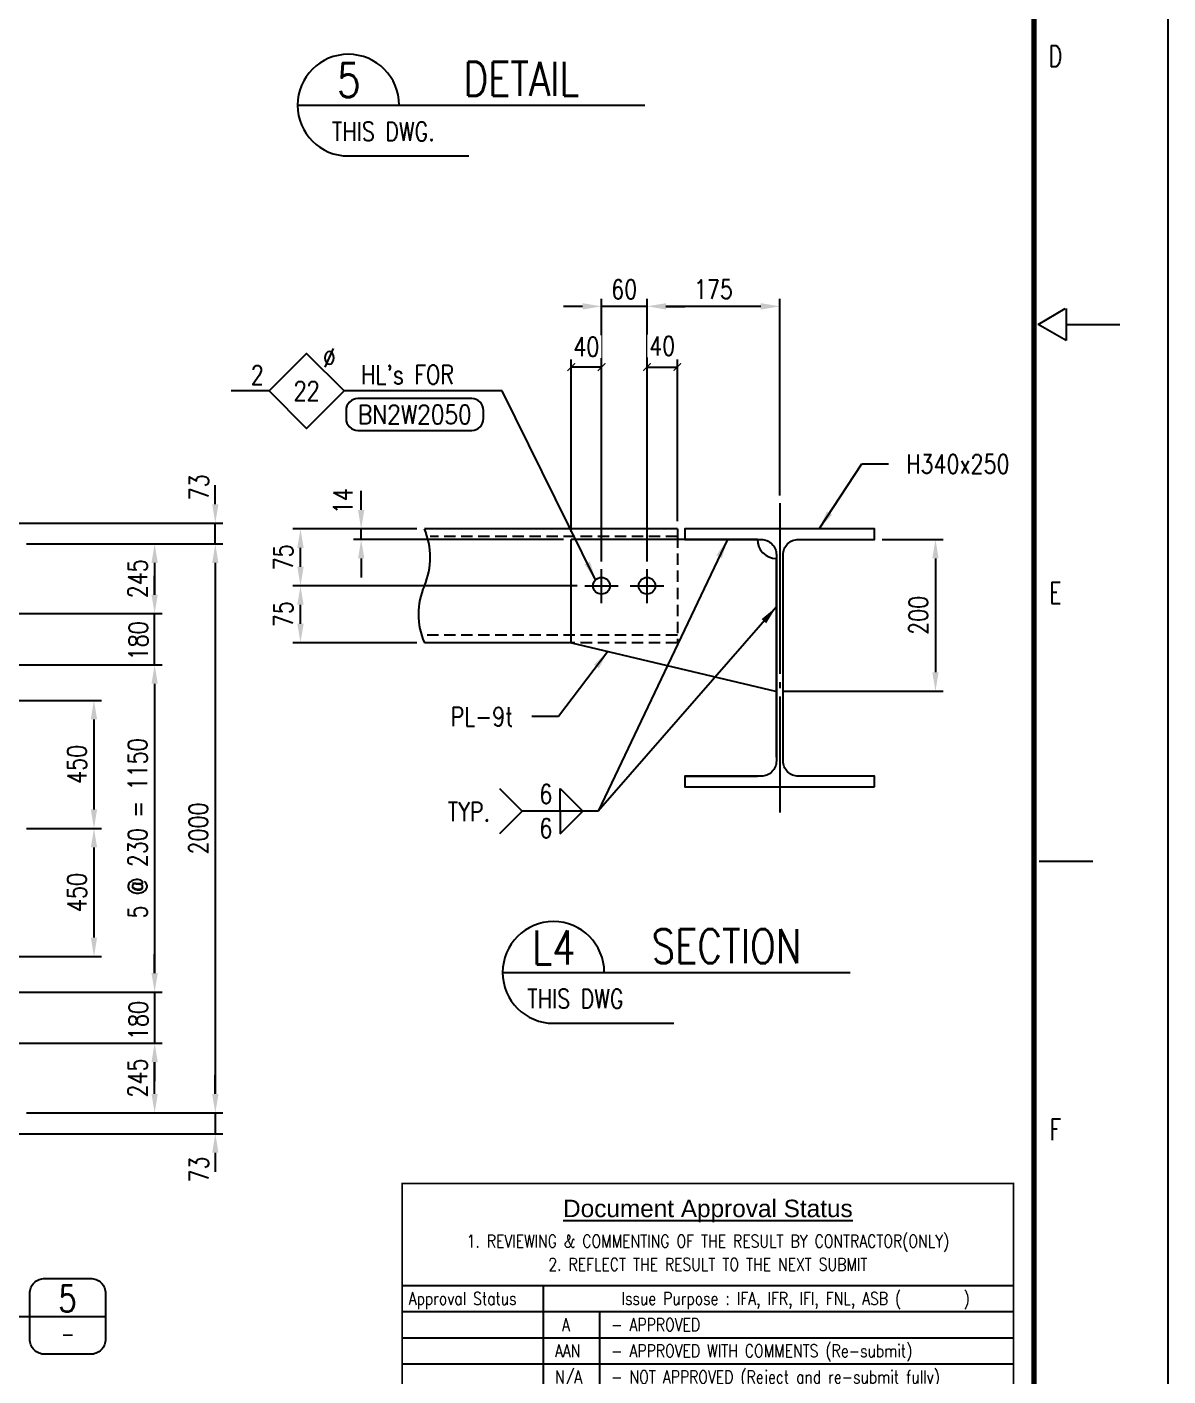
# Model space of a CAD drawing. Header units: millimetres. Extents: x 0 to 232280, y -26939 to 23794.
# Drawn here: x 226263 to 232280, y 6502 to 13614 of the extents above; entities that cross this region are included whole.
import ezdxf
from ezdxf.enums import TextEntityAlignment as Align

# ---------------------------------------------------------------- set-up
doc = ezdxf.new("R2010")
doc.units = ezdxf.units.MM
doc.header["$LTSCALE"] = 30
doc.linetypes.add('JNK-CENTER', pattern=[34, 30, -1.5, 1, -1.5])
doc.linetypes.add('JNK-HIDDEN', pattern=[3, 2, -1])
for name, color, linetype in [('CEN-R', 1, 'JNK-CENTER'), ('CON-C', 4, 'Continuous'), ('CON-G', 3, 'Continuous'), ('CON-W', 7, 'Continuous'), ('CON-Y', 2, 'Continuous'), ('conL-g', 3, 'Continuous'), ('Dim-W', 7, 'Continuous'), ('HID-Y', 2, 'JNK-HIDDEN'), ('STL-OBJT', 7, 'Continuous'), ('TXT-Y', 2, 'Continuous')]:
    doc.layers.add(name, color=color, linetype=linetype)
doc.styles.add('Arial', font='arial.ttf', dxfattribs={"height": 0.2})
doc.styles.add('ROMANS', font='ROMANS.shx', dxfattribs={"width": 0.8})
doc.styles.add('SIMPLEX', font='simplex.shx', dxfattribs={"width": 0.8})
doc.dimstyles.new('DIM40', dxfattribs={"dimscale": 40, "dimtxt": 2.5, "dimasz": 2.5, "dimexe": 1, "dimexo": 1, "dimgap": 1, "dimtad": 1, "dimdec": 0, "dimdsep": 46, "dimtxsty": 'SIMPLEX', "dimcen": 0, "dimclrd": 7, "dimclre": 7, "dimclrt": 2, "dimadec": 1, "dimazin": 2, "dimtfac": 1, "dimtdec": 0, "dimtix": 1, "dimtmove": 2, "dimatfit": 2, "dimfxl": 1, "dimtolj": 1, "dimtzin": 0, "dimarcsym": 1})
doc.dimstyles.new('DIM40x1.5', dxfattribs={"dimscale": 40, "dimtxt": 2.5, "dimasz": 2.5, "dimexe": 1, "dimexo": 1, "dimgap": 1, "dimtad": 1, "dimdec": 0, "dimlfac": 0.666667, "dimdsep": 46, "dimtxsty": 'SIMPLEX', "dimcen": 2.5, "dimclrd": 7, "dimclre": 7, "dimclrt": 2, "dimadec": 0, "dimazin": 2, "dimtfac": 1, "dimtdec": 0, "dimtmove": 2, "dimatfit": 2, "dimfxl": 1, "dimtfill": 1, "dimtolj": 1, "dimtzin": 0, "dimarcsym": 1})
doc.dimstyles.new('DIM40x4', dxfattribs={"dimscale": 40, "dimtxt": 2.5, "dimasz": 2.5, "dimexe": 1, "dimexo": 1, "dimgap": 1, "dimtad": 1, "dimdec": 1, "dimlfac": 0.25, "dimdsep": 46, "dimtxsty": 'SIMPLEX', "dimcen": 2.5, "dimclrd": 7, "dimclre": 7, "dimclrt": 2, "dimadec": 1, "dimazin": 2, "dimtfac": 1, "dimtdec": 1, "dimtmove": 2, "dimatfit": 3, "dimfxl": 1, "dimtfill": 1, "dimtolj": 1, "dimtzin": 0, "dimarcsym": 1})

# ---------------------------------------------------------------- blocks, each defined once
blk = doc.blocks.new('TITLE')
at = {"color": 7}
for p, q in [((841, 0), (841, 594.85)), ((823.88, 301.14), (827.42, 303.26)), ((827.56, 303.26), (827.56, 299.02)), ((827.56, 299.02), (823.88, 301.14)), ((827.56, 301.14), (834.63, 301.14)), ((824.02, 230.41), (831.1, 230.41))]:
    blk.add_line(p, q, dxfattribs=at)
at = {"color": 7, "const_width": 0.707}
blk.add_lwpolyline([(823.32, 17.33), (823.32, 577.17)], dxfattribs=at)
at = {"color": 7, "style": 'ROMANS', "width": 0.7}
for s, p in [('D', (826.15, 336.51)), ('E', (826.15, 265.77)), ('F', (826.15, 195.04))]:
    blk.add_text(s, height=2.83, dxfattribs=at).set_placement(p, align=Align.MIDDLE)
blk = doc.blocks.new('*D2400')
at = {"layer": 'DEFPOINTS', "color": 0, "transparency": 16777216}
for p in [(226013.2, 10063.4), (226220.4, 9388.4), (226616.4, 9388.4)]:
    blk.add_point(p, dxfattribs=at)
at = {"layer": 'Dim-W', "color": 7, "lineweight": -2, "transparency": 16777216}
for p, q in [((226053.2, 10063.4), (226656.4, 10063.4)), ((226616.4, 9963.4), (226616.4, 9488.4)), ((226260.4, 9388.4), (226656.4, 9388.4))]:
    blk.add_line(p, q, dxfattribs=at)
at = {"layer": 'Dim-W', "color": 7, "transparency": 16777216}
for points in [[(226599.7, 9963.4), (226633, 9963.4), (226616.4, 10063.4)], [(226599.7, 9488.4), (226633, 9488.4), (226616.4, 9388.4)]]:
    blk.add_solid(points, dxfattribs=at)
at = {"layer": 'Dim-W', "color": 2, "transparency": 16777216, "insert": (226526.4, 9725.9), "char_height": 100, "attachment_point": 5, "rotation": 90, "style": 'SIMPLEX', "bg_fill": 3, "box_fill_scale": 1.1, "bg_fill_color": 256, "bg_fill_true_color": 13158600, "bg_fill_transparency": 0}
blk.add_mtext('\\A1;450', dxfattribs=at)
blk = doc.blocks.new('*D2401')
at = {"layer": 'DEFPOINTS', "color": 0, "transparency": 16777216}
for p in [(226616.4, 9388.4), (226013.2, 8713.4), (226616.4, 8713.4)]:
    blk.add_point(p, dxfattribs=at)
at = {"layer": 'Dim-W', "color": 7, "lineweight": -2, "transparency": 16777216}
for p, q in [((226616.4, 9288.4), (226616.4, 8813.4)), ((226053.2, 8713.4), (226656.4, 8713.4))]:
    blk.add_line(p, q, dxfattribs=at)
at = {"layer": 'Dim-W', "color": 7, "transparency": 16777216}
for points in [[(226599.7, 9288.4), (226633, 9288.4), (226616.4, 9388.4)], [(226599.7, 8813.4), (226633, 8813.4), (226616.4, 8713.4)]]:
    blk.add_solid(points, dxfattribs=at)
at = {"layer": 'Dim-W', "color": 2, "transparency": 16777216, "insert": (226526.4, 9050.9), "char_height": 100, "attachment_point": 5, "rotation": 90, "style": 'SIMPLEX', "bg_fill": 3, "box_fill_scale": 1.1, "bg_fill_color": 256, "bg_fill_true_color": 13158600, "bg_fill_transparency": 0}
blk.add_mtext('\\A1;450', dxfattribs=at)
blk = doc.blocks.new('*D2318')
at = {"layer": 'DEFPOINTS', "color": 0, "transparency": 16777216}
for p in [(225905.2, 10250.9), (225905.2, 8525.9), (226936.4, 8525.9)]:
    blk.add_point(p, dxfattribs=at)
at = {"layer": 'Dim-W', "color": 7, "lineweight": -2, "transparency": 16777216}
for p, q in [((225945.2, 10250.9), (226976.4, 10250.9)), ((226936.4, 10150.9), (226936.4, 8625.9)), ((225945.2, 8525.9), (226976.4, 8525.9))]:
    blk.add_line(p, q, dxfattribs=at)
at = {"layer": 'Dim-W', "color": 7, "transparency": 16777216}
for points in [[(226919.7, 10150.9), (226953, 10150.9), (226936.4, 10250.9)], [(226919.7, 8625.9), (226953, 8625.9), (226936.4, 8525.9)]]:
    blk.add_solid(points, dxfattribs=at)
at = {"layer": 'Dim-W', "color": 2, "transparency": 16777216, "insert": (226846.4, 9388.4), "char_height": 100, "attachment_point": 5, "rotation": 90, "style": 'SIMPLEX', "bg_fill": 3, "box_fill_scale": 1.1, "bg_fill_color": 256, "bg_fill_true_color": 13158600, "bg_fill_transparency": 0}
blk.add_mtext('\\A1;5 @ 230 = 1150', dxfattribs=at)
blk = doc.blocks.new('*D2319')
at = {"layer": 'DEFPOINTS', "color": 0, "transparency": 16777216}
for p in [(226936.4, 8525.9), (225905.2, 8255.9)]:
    blk.add_point(p, dxfattribs=at)
at = {"layer": 'Dim-W', "color": 7, "lineweight": -2, "transparency": 16777216}
for p, q in [((226936.4, 8625.9), (226936.4, 8725.9)), ((225945.2, 8255.9), (226976.4, 8255.9)), ((226936.4, 8155.9), (226936.4, 8055.9))]:
    blk.add_line(p, q, dxfattribs=at)
at = {"layer": 'Dim-W', "color": 7, "transparency": 16777216}
blk.add_solid([(226919.7, 8625.9), (226953, 8625.9), (226936.4, 8525.9)], dxfattribs=at)
at = {"layer": 'Dim-W', "color": 2, "transparency": 16777216, "insert": (226850.5, 8376.1), "char_height": 100, "attachment_point": 5, "rotation": 90, "style": 'SIMPLEX', "bg_fill": 3, "box_fill_scale": 1.1, "bg_fill_color": 256, "bg_fill_true_color": 13158600, "bg_fill_transparency": 0}
blk.add_mtext('\\A1;180', dxfattribs=at)
at = {"layer": 'DEFPOINTS', "color": 0, "transparency": 16777216}
blk.add_point((226936.4, 8255.9), dxfattribs=at)
at = {"layer": 'Dim-W', "color": 7, "lineweight": -2, "transparency": 16777216}
blk.add_line((226936.4, 8525.9), (226936.4, 8255.9), dxfattribs=at)
at = {"layer": 'Dim-W', "color": 7, "transparency": 16777216}
blk.add_solid([(226919.7, 8155.9), (226953, 8155.9), (226936.4, 8255.9)], dxfattribs=at)
blk = doc.blocks.new('*D2320')
at = {"layer": 'DEFPOINTS', "color": 0, "transparency": 16777216}
blk.add_point((225905.2, 10520.9), dxfattribs=at)
at = {"layer": 'Dim-W', "color": 7, "lineweight": -2, "transparency": 16777216}
for p, q in [((226936.4, 10620.9), (226936.4, 10720.9)), ((225945.2, 10520.9), (226976.4, 10520.9)), ((226936.4, 10150.9), (226936.4, 10050.9))]:
    blk.add_line(p, q, dxfattribs=at)
at = {"layer": 'Dim-W', "color": 2, "transparency": 16777216, "insert": (226850.5, 10377.7), "char_height": 100, "attachment_point": 5, "rotation": 90, "style": 'SIMPLEX', "bg_fill": 3, "box_fill_scale": 1.1, "bg_fill_color": 256, "bg_fill_true_color": 13158600, "bg_fill_transparency": 0}
blk.add_mtext('\\A1;180', dxfattribs=at)
at = {"layer": 'DEFPOINTS', "color": 0, "transparency": 16777216}
for p in [(226936.4, 10520.9), (226936.4, 10250.9)]:
    blk.add_point(p, dxfattribs=at)
at = {"layer": 'Dim-W', "color": 7, "lineweight": -2, "transparency": 16777216}
blk.add_line((226936.4, 10250.9), (226936.4, 10520.9), dxfattribs=at)
at = {"layer": 'Dim-W', "color": 7, "transparency": 16777216}
for points in [[(226919.7, 10620.9), (226953, 10620.9), (226936.4, 10520.9)], [(226919.7, 10150.9), (226953, 10150.9), (226936.4, 10250.9)]]:
    blk.add_solid(points, dxfattribs=at)
blk = doc.blocks.new('*D2321')
at = {"layer": 'DEFPOINTS', "color": 0, "transparency": 16777216}
for p in [(226220.4, 10888.4), (225905.2, 10520.9), (226936.4, 10520.9)]:
    blk.add_point(p, dxfattribs=at)
at = {"layer": 'Dim-W', "color": 7, "lineweight": -2, "transparency": 16777216}
for p, q in [((226260.4, 10888.4), (226976.4, 10888.4)), ((226936.4, 10788.4), (226936.4, 10620.9)), ((225945.2, 10520.9), (226976.4, 10520.9))]:
    blk.add_line(p, q, dxfattribs=at)
at = {"layer": 'Dim-W', "color": 7, "transparency": 16777216}
for points in [[(226919.7, 10788.4), (226953, 10788.4), (226936.4, 10888.4)], [(226919.7, 10620.9), (226953, 10620.9), (226936.4, 10520.9)]]:
    blk.add_solid(points, dxfattribs=at)
at = {"layer": 'Dim-W', "color": 2, "transparency": 16777216, "insert": (226846.4, 10704.7), "char_height": 100, "attachment_point": 5, "rotation": 90, "style": 'SIMPLEX', "bg_fill": 3, "box_fill_scale": 1.1, "bg_fill_color": 256, "bg_fill_true_color": 13158600, "bg_fill_transparency": 0}
blk.add_mtext('\\A1;245', dxfattribs=at)
blk = doc.blocks.new('*D2322')
at = {"layer": 'DEFPOINTS', "color": 0, "transparency": 16777216}
for p in [(225905.2, 8255.9), (226936.4, 8255.9), (226220.4, 7888.4)]:
    blk.add_point(p, dxfattribs=at)
at = {"layer": 'Dim-W', "color": 7, "lineweight": -2, "transparency": 16777216}
for p, q in [((225945.2, 8255.9), (226976.4, 8255.9)), ((226936.4, 7988.4), (226936.4, 8155.9)), ((226260.4, 7888.4), (226976.4, 7888.4))]:
    blk.add_line(p, q, dxfattribs=at)
at = {"layer": 'Dim-W', "color": 7, "transparency": 16777216}
for points in [[(226919.7, 8155.9), (226953, 8155.9), (226936.4, 8255.9)], [(226919.7, 7988.4), (226953, 7988.4), (226936.4, 7888.4)]]:
    blk.add_solid(points, dxfattribs=at)
at = {"layer": 'Dim-W', "color": 2, "transparency": 16777216, "insert": (226846.4, 8072.2), "char_height": 100, "attachment_point": 5, "rotation": 90, "style": 'SIMPLEX', "bg_fill": 3, "box_fill_scale": 1.1, "bg_fill_color": 256, "bg_fill_true_color": 13158600, "bg_fill_transparency": 0}
blk.add_mtext('\\A1;245', dxfattribs=at)
blk = doc.blocks.new('*D2323')
at = {"layer": 'DEFPOINTS', "color": 0, "transparency": 16777216}
for p in [(226220.4, 10888.4), (226220.4, 7888.4), (227256.4, 7888.4)]:
    blk.add_point(p, dxfattribs=at)
at = {"layer": 'Dim-W', "color": 7, "lineweight": -2, "transparency": 16777216}
for p, q in [((226260.4, 10888.4), (227296.4, 10888.4)), ((227256.4, 10788.4), (227256.4, 7988.4)), ((226260.4, 7888.4), (227296.4, 7888.4))]:
    blk.add_line(p, q, dxfattribs=at)
at = {"layer": 'Dim-W', "color": 7, "transparency": 16777216}
for points in [[(227239.7, 10788.4), (227273, 10788.4), (227256.4, 10888.4)], [(227239.7, 7988.4), (227273, 7988.4), (227256.4, 7888.4)]]:
    blk.add_solid(points, dxfattribs=at)
at = {"layer": 'Dim-W', "color": 2, "transparency": 16777216, "insert": (227166.4, 9388.4), "char_height": 100, "attachment_point": 5, "rotation": 90, "style": 'SIMPLEX', "bg_fill": 3, "box_fill_scale": 1.1, "bg_fill_color": 256, "bg_fill_true_color": 13158600, "bg_fill_transparency": 0}
blk.add_mtext('\\A1;2000', dxfattribs=at)
blk = doc.blocks.new('*D2377')
at = {"layer": 'DEFPOINTS', "color": 0, "transparency": 16777216}
for p in [(225275.9, 10997.9), (227256.4, 10997.9), (227256.4, 10888.4)]:
    blk.add_point(p, dxfattribs=at)
at = {"layer": 'Dim-W', "color": 7, "lineweight": -2, "transparency": 16777216}
for p, q in [((227256.4, 11097.9), (227256.4, 11197.9)), ((225315.9, 10997.9), (227296.4, 10997.9)), ((227256.4, 10888.4), (227256.4, 10997.9)), ((227256.4, 10788.4), (227256.4, 10688.4))]:
    blk.add_line(p, q, dxfattribs=at)
at = {"layer": 'Dim-W', "color": 7, "transparency": 16777216}
blk.add_solid([(227239.7, 10788.4), (227273, 10788.4), (227256.4, 10888.4)], dxfattribs=at)
at = {"layer": 'Dim-W', "color": 2, "transparency": 16777216, "insert": (227169.6, 11186.7), "char_height": 100, "attachment_point": 5, "rotation": 90, "style": 'SIMPLEX', "bg_fill": 3, "box_fill_scale": 1.1, "bg_fill_color": 256, "bg_fill_true_color": 13158600, "bg_fill_transparency": 0}
blk.add_mtext('\\A1;73', dxfattribs=at)
at = {"layer": 'Dim-W', "color": 7, "transparency": 16777216}
blk.add_solid([(227239.7, 11097.9), (227273, 11097.9), (227256.4, 10997.9)], dxfattribs=at)
blk = doc.blocks.new('*D2378')
at = {"layer": 'DEFPOINTS', "color": 0, "transparency": 16777216}
for p in [(227256.4, 7888.4), (225275.9, 7778.9), (227256.4, 7778.9)]:
    blk.add_point(p, dxfattribs=at)
at = {"layer": 'Dim-W', "color": 7, "lineweight": -2, "transparency": 16777216}
for p, q in [((227256.4, 7988.4), (227256.4, 8088.4)), ((227256.4, 7888.4), (227256.4, 7778.9)), ((225315.9, 7778.9), (227296.4, 7778.9)), ((227256.4, 7678.9), (227256.4, 7578.9))]:
    blk.add_line(p, q, dxfattribs=at)
at = {"layer": 'Dim-W', "color": 7, "transparency": 16777216}
blk.add_solid([(227239.7, 7988.4), (227273, 7988.4), (227256.4, 7888.4)], dxfattribs=at)
at = {"layer": 'Dim-W', "color": 2, "transparency": 16777216, "insert": (227169.6, 7590.1), "char_height": 100, "attachment_point": 5, "rotation": 90, "style": 'SIMPLEX', "bg_fill": 3, "box_fill_scale": 1.1, "bg_fill_color": 256, "bg_fill_true_color": 13158600, "bg_fill_transparency": 0}
blk.add_mtext('\\A1;73', dxfattribs=at)
at = {"layer": 'Dim-W', "color": 7, "transparency": 16777216}
blk.add_solid([(227239.7, 7678.9), (227273, 7678.9), (227256.4, 7778.9)], dxfattribs=at)
blk = doc.blocks.new('det-tag')
at = {"layer": 'CON-Y'}
blk.add_line((5, 0), (-5, 0), dxfattribs=at)
blk.add_lwpolyline([(-3, -5), (3, -5, 0.414214), (5, -3), (5, 3, 0.414214), (3, 5), (-3, 5, 0.414214), (-5, 3), (-5, -3, 0.414214)], format="xyb", close=True, dxfattribs=at)
at = {"layer": 'CON-G', "style": 'SIMPLEX', "width": 0.8}
blk.add_attdef('TAG', text='', height=3.5, dxfattribs=at).set_placement((0.02, 0.58), align=Align.CENTER)
at = {"layer": 'CON-Y', "style": 'SIMPLEX', "width": 0.8}
blk.add_attdef('-8888', text='', height=2, dxfattribs=at).set_placement((0, -3.34), align=Align.CENTER)
blk = doc.blocks.new('STAMP')
for p, q in [((-11045, 4772), (0, 4772)), ((-8497, 4772), (-8497, 2410)), ((-11045, 4300), (0, 4300)), ((-7481, 4300), (-7481, 2410)), ((-11045, 3827), (0, 3827)), ((-11045, 3355), (0, 3355)), ((-11045, 2882), (0, 2882)), ((-11045, 2410), (0, 2410)), ((-6151, 2410), (-6151, 1937)), ((-11045, 1937), (0, 1937))]:
    blk.add_line(p, q)
at = {"const_width": 30}
blk.add_lwpolyline([(-11045, 0), (-11045, 6612), (0, 6612), (0, 0)], close=True, dxfattribs=at)
at = {"style": 'Arial'}
blk.add_text('%%UDocument Approval Status', height=315, dxfattribs=at).set_placement((-5522, 6164), align=Align.MIDDLE_CENTER)
at = {"style": 'ROMANS', "width": 0.8}
for s, p in [('1. REVIEWING & COMMENTING OF THE RESULT BY CONTRACTOR(ONLY)', (-5522, 5572)), ('2. REFLECT THE RESULT TO THE NEXT SUBMIT', (-5522, 5152)), ('   Issue Purpose : IFA, IFR, IFI, FNL, ASB (     )', (-4143, 4536))]:
    blk.add_text(s, height=231, dxfattribs=at).set_placement(p, align=Align.MIDDLE_CENTER)
for s, p in [('Approval Status', (-10929, 4536)), (' A', (-8286, 4063)), ('  - APPROVED', (-7524, 4063)), ('AAN', (-8286, 3591)), ('  - APPROVED WITH COMMENTS (Re-submit)', (-7524, 3591)), ('N/A', (-8286, 3118)), ('  - NOT APPROVED (Reject and re-submit fully)', (-7524, 3118)), ('INFO', (-8286, 2646)), ('  - INFORMATION ONLY', (-7524, 2646)), ('SIGNED BY   :', (-10929, 2173)), ('DATE  :', (-5993, 2173))]:
    blk.add_text(s, height=231, dxfattribs=at).set_placement(p, align=Align.MIDDLE_LEFT)
at = {"insert": (-10597, 1505), "char_height": 228.9, "width": 10455.72, "attachment_point": 1, "style": 'ROMANS'}
blk.add_mtext('CONTRACTOR permission to proceed or review taken on Vendor document shall not relieve Vendor from its responsibilities or liabilities under the Purchase Order (PO).', dxfattribs=at)
blk = doc.blocks.new('SECTITLE')
at = {"layer": 'CON-G'}
for p, q in [((-1.7, 0), (44.1, 0)), ((5, -6.7), (20.86, -6.7))]:
    blk.add_line(p, q, dxfattribs=at)
blk.add_arc((5, 0), 6.7, 0, 270, dxfattribs=at)
at = {"layer": 'CON-C', "style": 'SIMPLEX', "width": 0.8}
for tag, p in [('A', (5.06, 1.04)), ('ELEVATION', (27.83, 1.22))]:
    blk.add_attdef(tag, text='', height=4.5, dxfattribs=at).set_placement(p, align=Align.CENTER)
at = {"layer": 'CON-Y', "style": 'SIMPLEX', "width": 0.8}
blk.add_attdef('SCALE', text='', height=2.5, dxfattribs=at).set_placement((44.9, -3.72), align=Align.RIGHT)
blk.add_attdef('H0000-0000', (1.54, -4.72), '', height=2.5, dxfattribs=at)
blk = doc.blocks.new('*D2262')
at = {"layer": 'DEFPOINTS', "color": 0, "transparency": 16777216}
for p in [(229532.6, 12140.9), (230232.6, 11103.7), (229532.6, 10755.7)]:
    blk.add_point(p, dxfattribs=at)
at = {"layer": 'Dim-W', "color": 7, "lineweight": -2, "transparency": 16777216}
for p, q in [((229532.6, 10795.7), (229532.6, 12180.9)), ((230232.6, 11143.7), (230232.6, 12180.9)), ((230132.6, 12140.9), (229632.6, 12140.9))]:
    blk.add_line(p, q, dxfattribs=at)
at = {"layer": 'Dim-W', "color": 7, "transparency": 16777216}
for points in [[(229632.6, 12157.6), (229632.6, 12124.2), (229532.6, 12140.9)], [(230132.6, 12157.6), (230132.6, 12124.2), (230232.6, 12140.9)]]:
    blk.add_solid(points, dxfattribs=at)
at = {"layer": 'Dim-W', "color": 2, "transparency": 16777216, "insert": (229882.6, 12230.9), "char_height": 100, "attachment_point": 5, "style": 'SIMPLEX', "bg_fill": 3, "box_fill_scale": 1.1, "bg_fill_color": 256, "bg_fill_true_color": 13158600, "bg_fill_transparency": 0}
blk.add_mtext('\\A1;175', dxfattribs=at)
blk = doc.blocks.new('*D2263')
at = {"layer": 'DEFPOINTS', "color": 0, "transparency": 16777216}
for p in [(229292.6, 12140.9), (229292.6, 10755.7), (229532.6, 10795.7)]:
    blk.add_point(p, dxfattribs=at)
at = {"layer": 'Dim-W', "color": 7, "lineweight": -2, "transparency": 16777216}
for p, q in [((229292.6, 10795.7), (229292.6, 12180.9)), ((229532.6, 10835.7), (229532.6, 12180.9)), ((229192.6, 12140.9), (229092.6, 12140.9)), ((229532.6, 12140.9), (229292.6, 12140.9)), ((229632.6, 12140.9), (229732.6, 12140.9))]:
    blk.add_line(p, q, dxfattribs=at)
at = {"layer": 'Dim-W', "color": 7, "transparency": 16777216}
for points in [[(229192.6, 12157.6), (229192.6, 12124.2), (229292.6, 12140.9)], [(229632.6, 12157.6), (229632.6, 12124.2), (229532.6, 12140.9)]]:
    blk.add_solid(points, dxfattribs=at)
at = {"layer": 'Dim-W', "color": 2, "transparency": 16777216, "insert": (229412.6, 12230.9), "char_height": 100, "attachment_point": 5, "style": 'SIMPLEX', "bg_fill": 3, "box_fill_scale": 1.1, "bg_fill_color": 256, "bg_fill_true_color": 13158600, "bg_fill_transparency": 0}
blk.add_mtext('\\A1;60', dxfattribs=at)
blk = doc.blocks.new('_ArchTick')
at = {"color": 0, "linetype": 'ByBlock', "const_width": 0.15}
blk.add_lwpolyline([(-0.5, -0.5), (0.5, 0.5)], dxfattribs=at)
blk = doc.blocks.new('*D2264')
at = {"layer": 'DEFPOINTS', "color": 0, "transparency": 16777216}
for p in [(229132.6, 11820.9), (229292.6, 10967.7), (229132.6, 10911.7)]:
    blk.add_point(p, dxfattribs=at)
at = {"layer": 'Dim-W', "color": 7, "lineweight": -2, "transparency": 16777216}
for p, q in [((229132.6, 10951.7), (229132.6, 11860.9)), ((229292.6, 11820.9), (229132.6, 11820.9)), ((229292.6, 11007.7), (229292.6, 11860.9))]:
    blk.add_line(p, q, dxfattribs=at)
at = {"layer": 'Dim-W', "color": 2, "transparency": 16777216, "insert": (229212.6, 11927.8), "char_height": 100, "attachment_point": 5, "style": 'SIMPLEX', "bg_fill": 3, "box_fill_scale": 1.1, "bg_fill_color": 256, "bg_fill_true_color": 13158600, "bg_fill_transparency": 0}
blk.add_mtext('\\A1;40', dxfattribs=at)
at = {"layer": 'Dim-W', "color": 7, "lineweight": -2, "transparency": 16777216, "xscale": 40, "yscale": 40, "zscale": 40, "rotation": 180}
blk.add_blockref('_ArchTick', (229132.6, 11820.9), dxfattribs=at)
at = {"layer": 'Dim-W', "color": 7, "lineweight": -2, "transparency": 16777216, "xscale": 40, "yscale": 40, "zscale": 40}
blk.add_blockref('_ArchTick', (229292.6, 11820.9), dxfattribs=at)
blk = doc.blocks.new('*D2265')
at = {"layer": 'DEFPOINTS', "color": 0, "transparency": 16777216}
for p in [(229692.6, 11820.9), (229692.6, 10967.7), (229532.6, 10835.7)]:
    blk.add_point(p, dxfattribs=at)
at = {"layer": 'Dim-W', "color": 7, "lineweight": -2, "transparency": 16777216}
for p, q in [((229532.6, 10875.7), (229532.6, 11860.9)), ((229532.6, 11820.9), (229692.6, 11820.9)), ((229692.6, 11007.7), (229692.6, 11860.9))]:
    blk.add_line(p, q, dxfattribs=at)
at = {"layer": 'Dim-W', "color": 2, "transparency": 16777216, "insert": (229612.6, 11932.4), "char_height": 100, "attachment_point": 5, "style": 'SIMPLEX', "bg_fill": 3, "box_fill_scale": 1.1, "bg_fill_color": 256, "bg_fill_true_color": 13158600, "bg_fill_transparency": 0}
blk.add_mtext('\\A1;40', dxfattribs=at)
at = {"layer": 'Dim-W', "color": 7, "lineweight": -2, "transparency": 16777216, "xscale": 40, "yscale": 40, "zscale": 40, "rotation": 180}
blk.add_blockref('_ArchTick', (229532.6, 11820.9), dxfattribs=at)
at = {"layer": 'Dim-W', "color": 7, "lineweight": -2, "transparency": 16777216, "xscale": 40, "yscale": 40, "zscale": 40}
blk.add_blockref('_ArchTick', (229692.6, 11820.9), dxfattribs=at)
blk = doc.blocks.new('*D2266')
at = {"layer": 'DEFPOINTS', "color": 0, "transparency": 16777216}
for p in [(227705.4, 10967.7), (228358.5, 10967.7), (229204.6, 10667.7)]:
    blk.add_point(p, dxfattribs=at)
at = {"layer": 'Dim-W', "color": 7, "lineweight": -2, "transparency": 16777216}
for p, q in [((228318.5, 10967.7), (227665.4, 10967.7)), ((227705.4, 10767.7), (227705.4, 10867.7)), ((229164.6, 10667.7), (227665.4, 10667.7))]:
    blk.add_line(p, q, dxfattribs=at)
at = {"layer": 'Dim-W', "color": 7, "transparency": 16777216}
for points in [[(227688.7, 10867.7), (227722.1, 10867.7), (227705.4, 10967.7)], [(227688.7, 10767.7), (227722.1, 10767.7), (227705.4, 10667.7)]]:
    blk.add_solid(points, dxfattribs=at)
at = {"layer": 'Dim-W', "color": 2, "transparency": 16777216, "insert": (227615.4, 10817.7), "char_height": 100, "attachment_point": 5, "rotation": 90, "style": 'SIMPLEX', "bg_fill": 3, "box_fill_scale": 1.1, "bg_fill_color": 256, "bg_fill_true_color": 13158600, "bg_fill_transparency": 0}
blk.add_mtext('\\A1;75', dxfattribs=at)
blk = doc.blocks.new('*D2267')
at = {"layer": 'DEFPOINTS', "color": 0, "transparency": 16777216}
for p in [(227705.4, 10667.7), (229164.6, 10667.7), (228358.5, 10367.7)]:
    blk.add_point(p, dxfattribs=at)
at = {"layer": 'Dim-W', "color": 7, "lineweight": -2, "transparency": 16777216}
for p, q in [((229124.6, 10667.7), (227665.4, 10667.7)), ((227705.4, 10467.7), (227705.4, 10567.7)), ((228318.5, 10367.7), (227665.4, 10367.7))]:
    blk.add_line(p, q, dxfattribs=at)
at = {"layer": 'Dim-W', "color": 7, "transparency": 16777216}
for points in [[(227688.7, 10567.7), (227722.1, 10567.7), (227705.4, 10667.7)], [(227688.7, 10467.7), (227722.1, 10467.7), (227705.4, 10367.7)]]:
    blk.add_solid(points, dxfattribs=at)
at = {"layer": 'Dim-W', "color": 2, "transparency": 16777216, "insert": (227615.4, 10517.7), "char_height": 100, "attachment_point": 5, "rotation": 90, "style": 'SIMPLEX', "bg_fill": 3, "box_fill_scale": 1.1, "bg_fill_color": 256, "bg_fill_true_color": 13158600, "bg_fill_transparency": 0}
blk.add_mtext('\\A1;75', dxfattribs=at)
blk = doc.blocks.new('*D2268')
at = {"layer": 'DEFPOINTS', "color": 0, "transparency": 16777216}
for p in [(228025.4, 10967.7), (228318.5, 10967.7), (229132.6, 10911.7)]:
    blk.add_point(p, dxfattribs=at)
at = {"layer": 'Dim-W', "color": 7, "lineweight": -2, "transparency": 16777216}
for p, q in [((228025.4, 11067.7), (228025.4, 11167.7)), ((228278.5, 10967.7), (227985.4, 10967.7)), ((228025.4, 10911.7), (228025.4, 10967.7)), ((229092.6, 10911.7), (227985.4, 10911.7)), ((228025.4, 10811.7), (228025.4, 10711.7))]:
    blk.add_line(p, q, dxfattribs=at)
at = {"layer": 'Dim-W', "color": 7, "transparency": 16777216}
blk.add_solid([(228008.7, 10811.7), (228042.1, 10811.7), (228025.4, 10911.7)], dxfattribs=at)
at = {"layer": 'Dim-W', "color": 2, "transparency": 16777216, "insert": (227929.5, 11114.5), "char_height": 100, "attachment_point": 5, "rotation": 90, "style": 'SIMPLEX', "bg_fill": 3, "box_fill_scale": 1.1, "bg_fill_color": 256, "bg_fill_true_color": 13158600, "bg_fill_transparency": 0}
blk.add_mtext('\\A1;14', dxfattribs=at)
at = {"layer": 'Dim-W', "color": 7, "transparency": 16777216}
blk.add_solid([(228008.7, 11067.7), (228042.1, 11067.7), (228025.4, 10967.7)], dxfattribs=at)
blk = doc.blocks.new('*D2269')
at = {"layer": 'DEFPOINTS', "color": 0, "transparency": 16777216}
for p in [(230732.6, 10911.7), (230211, 10111.9), (231053.6, 10111.9)]:
    blk.add_point(p, dxfattribs=at)
at = {"layer": 'Dim-W', "color": 7, "lineweight": -2, "transparency": 16777216}
for p, q in [((230772.6, 10911.7), (231093.6, 10911.7)), ((231053.6, 10811.7), (231053.6, 10211.9)), ((230251, 10111.9), (231093.6, 10111.9))]:
    blk.add_line(p, q, dxfattribs=at)
at = {"layer": 'Dim-W', "color": 7, "transparency": 16777216}
for points in [[(231036.9, 10811.7), (231070.2, 10811.7), (231053.6, 10911.7)], [(231036.9, 10211.9), (231070.2, 10211.9), (231053.6, 10111.9)]]:
    blk.add_solid(points, dxfattribs=at)
at = {"layer": 'Dim-W', "color": 2, "transparency": 16777216, "insert": (230963.6, 10511.8), "char_height": 100, "attachment_point": 5, "rotation": 90, "style": 'SIMPLEX', "bg_fill": 3, "box_fill_scale": 1.1, "bg_fill_color": 256, "bg_fill_true_color": 13158600, "bg_fill_transparency": 0}
blk.add_mtext('\\A1;200', dxfattribs=at)
blk = doc.blocks.new('BOLTHOLE')
at = {"layer": 'CON-W'}
blk.add_line((25.7, 0), (9.9, 0), dxfattribs=at)
blk.add_lwpolyline([(0, 0), (4.95, 4.95), (9.9, 0), (4.95, -4.95)], close=True, dxfattribs=at)
at = {"layer": 'CON-Y', "style": 'SIMPLEX', "width": 0.8}
for s, p in [('%%C', (8.81, 3.12)), ("HL's FOR", (24.37, 0.9))]:
    blk.add_text(s, height=2.5, dxfattribs=at).set_placement(p, align=Align.RIGHT)
blk.add_attdef('4', text='', height=2.5, dxfattribs=at).set_placement((-0.69, 0.87), align=Align.RIGHT)
blk.add_attdef('22', text='', height=2.5, dxfattribs=at).set_placement((4.95, 0), align=Align.MIDDLE_CENTER)
blk = doc.blocks.new('boltmark')
at = {"layer": 'CON-Y'}
blk.add_lwpolyline([(0, -4.2), (15, -4.2, 0.414214), (16.56, -2.64), (16.56, -1.56, 0.414214), (15, 0), (0, 0, 0.414214), (-1.56, -1.56), (-1.56, -2.64, 0.414214)], format="xyb", close=True, dxfattribs=at)
at = {"layer": 'CON-G', "style": 'SIMPLEX', "width": 0.802523}
blk.add_attdef('BN2W1650', text='', height=2.5, dxfattribs=at).set_placement((0, -3.35), (15, -3.35), align=Align.FIT)

msp = doc.modelspace()

# ---------------------------------------------------------------- linework, layer by layer
for p, q in [((229074.85, 9479.68), (229074.85, 9599.68)), ((229074.85, 9599.68), (229194.85, 9479.68)), ((229074.85, 9479.68), (229074.85, 9359.68)), ((229074.85, 9359.68), (229194.85, 9479.68))]:
    msp.add_line(p, q)
at = {"layer": 'CEN-R'}
for p, q in [((230232.62, 11103.73), (230232.62, 9471.73)), ((229292.62, 10576.01), (229292.62, 10755.73)), ((229532.62, 10576.01), (229532.62, 10755.73)), ((229204.62, 10667.73), (229380.62, 10667.73)), ((229444.62, 10667.73), (229620.62, 10667.73))]:
    msp.add_line(p, q, dxfattribs=at)
at = {"layer": 'CON-G'}
for p, q in [((229692.62, 10967.73), (228358.47, 10967.73)), ((229692.62, 10967.73), (229692.62, 10927.73)), ((230114.62, 10911.73), (229132.62, 10911.73)), ((229132.62, 10371.73), (229132.62, 10911.73)), ((230214.62, 9763.73), (230214.62, 10811.73)), ((229136.01, 10367.73), (228358.47, 10367.73)), ((229134.86, 10366.99), (230211.01, 10111.88)), ((229732.62, 9663.73), (230114.62, 9663.73))]:
    msp.add_line(p, q, dxfattribs=at)
msp.add_lwpolyline([(230732.62, 9607.73), (230732.62, 9663.73), (230330.62, 9663.73, -0.4142136), (230250.62, 9743.73), (230250.62, 10831.73, -0.4142136), (230330.62, 10911.73), (230732.62, 10911.73), (230732.62, 10967.73), (229732.62, 10967.73), (229732.62, 10911.73), (230134.62, 10911.73, -0.4142136), (230214.62, 10831.73), (230214.62, 9743.73, -0.4142136), (230134.62, 9663.73), (229732.62, 9663.73), (229732.62, 9607.73)], format="xyb", close=True, dxfattribs=at)
msp.add_arc((230214.62, 10911.73), 100, 180, 270, dxfattribs=at)
at = {"layer": 'CON-W'}
for p, q in [((227539.82, 11694.74), (227339.82, 11694.74)), ((228754.85, 9599.68), (228874.85, 9479.68)), ((228874.85, 9479.68), (228754.85, 9359.68)), ((229274.85, 9479.68), (228874.85, 9479.68))]:
    msp.add_line(p, q, dxfattribs=at)
at = {"layer": 'conL-g'}
for centre in [(229292.62, 10667.73), (229532.62, 10667.73)]:
    msp.add_circle(centre, 44, dxfattribs=at)
at = {"layer": 'Dim-W'}
msp.add_line((228667.69, 11694.74), (228567.69, 11694.74), dxfattribs=at)
for centre, start, end in [((228014.34, 10817.73), 336.448676, 23.551324), ((228702.61, 10517.73), 156.448676, 203.551324)]:
    msp.add_arc(centre, 375.4, start, end, dxfattribs=at)
at = {"layer": 'HID-Y'}
for p, q in [((229692.62, 10927.73), (228389.86, 10927.73)), ((229692.62, 10927.73), (229692.62, 10367.73)), ((229692.62, 10407.73), (228343.68, 10407.73)), ((229692.62, 10367.73), (229136.01, 10367.73))]:
    msp.add_line(p, q, dxfattribs=at)
at = {"layer": 'STL-OBJT'}
msp.add_line((226168.94, 6815.99), (226277.91, 6815.99), dxfattribs=at)

# ---------------------------------------------------------------- block references
at = {"linetype": 'ByBlock', "xscale": 39.99999999599994, "yscale": 39.99999999599994, "zscale": 39.99999999599994}
msp.add_blockref('TITLE', (198639.93, 0), dxfattribs=at)
at = {"xscale": 40, "yscale": 40, "zscale": 40}
msp.add_blockref('BOLTHOLE', (227539.82, 11694.74), dxfattribs=at).add_auto_attribs({'4': '2', '22': '22'})
ref = msp.add_blockref('boltmark', (228008.2, 11654.74), dxfattribs=dict(xscale=40, yscale=40, zscale=40))
ref.add_attrib('BN2W1650', 'BN2W2050', dxfattribs={"layer": 'CON-G', "height": 100, "style": 'SIMPLEX', "width": 0.782585}).set_placement((228008.2, 11520.75), (228608.19, 11520.75), align=Align.FIT)
at = {"layer": 'CON-Y'}
ref = msp.add_blockref('det-tag', (226477.91, 6815.99), dxfattribs=dict(at, xscale=-40, yscale=40, zscale=40))
ref.add_attrib('TAG', '5', dxfattribs={"layer": 'CON-G', "height": 140, "style": 'SIMPLEX', "width": 0.8}).set_placement((226476.98, 6839.19), align=Align.CENTER)
ref.add_attrib('-8888', '-', dxfattribs={"height": 80, "style": 'SIMPLEX', "width": 0.8}).set_placement((226477.91, 6682.39), align=Align.CENTER)
at = {"layer": 'Dim-W'}
ref = msp.add_blockref('SECTITLE', (227757.86, 13201.6), dxfattribs=dict(at, xscale=40, yscale=40, zscale=40))
ref.add_attrib('H0000-0000', 'THIS DWG.', (227871.11, 13012.8), dxfattribs={"layer": 'CON-Y', "height": 100, "style": 'SIMPLEX', "width": 0.8})
ref.add_attrib('A', '5', dxfattribs={"layer": 'CON-C', "height": 180, "style": 'SIMPLEX', "width": 0.8}).set_placement((227960.26, 13243.2), align=Align.CENTER)
ref.add_attrib('ELEVATION', 'DETAIL', dxfattribs={"layer": 'CON-C', "height": 180, "style": 'SIMPLEX', "width": 0.8}).set_placement((228871.06, 13250.4), align=Align.CENTER)
at = {"layer": 'Dim-W', "xscale": 40, "yscale": 40, "zscale": 40}
msp.add_blockref('SECTITLE', (228839.43, 8629.11), dxfattribs=at).add_auto_attribs({'H0000-0000': 'THIS DWG ', 'A': 'L4', 'ELEVATION': 'SECTION'})
at = {"layer": 'Dim-W', "xscale": 0.2917709854399863, "yscale": 0.2917709854399863, "zscale": 0.2917709854399863}
msp.add_blockref('STAMP', (231464.77, 5586.64), dxfattribs=at)

# ---------------------------------------------------------------- texts
at = {"layer": 'CON-W', "color": 2, "style": 'SIMPLEX', "width": 0.8}
for p in [(228964.85, 9519.68), (228964.85, 9339.68)]:
    msp.add_text('6', height=100, dxfattribs=at).set_placement(p)
at = {"layer": 'TXT-Y', "style": 'SIMPLEX', "width": 0.8}
for s, p in [('H340x250', (231444.43, 11310.04)), ('PL-9t', (228826.01, 9978.25))]:
    msp.add_text(s, height=100, dxfattribs=at).set_placement(p, align=Align.MIDDLE_RIGHT)
msp.add_text('TYP.', height=100, dxfattribs=at).set_placement((228482.04, 9476.83), align=Align.MIDDLE_LEFT)

# ---------------------------------------------------------------- leaders
at = {"layer": 'Dim-W'}
msp.add_leader([(230214.62, 10556.26), (229274.85, 9479.68)], dimstyle='DIM40', dxfattribs=at)
at = {"layer": 'STL-OBJT'}
for points in [[(230439.93, 10967.73), (230665.57, 11310.04), (230805.57, 11310.04)], [(229326.4, 10321.58), (229066.13, 9978.25), (228926.13, 9978.25)]]:
    msp.add_leader(points, dimstyle='DIM40', dxfattribs=at)

# ---------------------------------------------------------------- next in the draw order: dimensions: what is measured, and where the dimension line sits
at = {"layer": 'Dim-W'}
dim = msp.add_linear_dim(base=(229532.62, 12140.91), p1=(230232.62, 11103.73), p2=(229532.62, 10755.73), angle=180, dimstyle='DIM40x4', dxfattribs=at)
dim.commit()
dim.dimension.update_dxf_attribs({"geometry": '*D2262', "text_midpoint": (229882.62, 12230.91)})
dim = msp.add_linear_dim(base=(226616.37, 9388.41), p1=(226013.19, 10063.41), p2=(226220.42, 9388.41), angle=90, dimstyle='DIM40x1.5', override={"dimtmove": 0}, dxfattribs=at)
dim.commit()
dim.dimension.update_dxf_attribs({"geometry": '*D2400', "text_midpoint": (226526.37, 9725.91)})

# ---------------------------------------------------------------- next in the draw order: dimensions: what is measured, and where the dimension line sits
for base, p1, p2, angle, picture, middle in [((229292.62, 12140.91), (229532.62, 10795.73), (229292.62, 10755.73), 180, '*D2263', (229412.62, 12230.91)), ((231053.56, 10111.88), (230732.62, 10911.73), (230211.01, 10111.88), 90, '*D2269', (230963.56, 10511.8))]:
    dim = msp.add_linear_dim(base=base, p1=p1, p2=p2, angle=angle, dimstyle='DIM40x4', dxfattribs=at)
    dim.commit()
    dim.dimension.update_dxf_attribs({"geometry": picture, "text_midpoint": middle})
dim = msp.add_linear_dim(base=(226616.37, 8713.41), p1=(226616.37, 9388.41), p2=(226013.19, 8713.41), angle=90, dimstyle='DIM40x1.5', override={"dimtmove": 0}, dxfattribs=at)
dim.commit()
dim.dimension.update_dxf_attribs({"geometry": '*D2401', "text_midpoint": (226526.37, 9050.91)})

# ---------------------------------------------------------------- next in the draw order: dimensions: what is measured, and where the dimension line sits
for base, p1, p2, picture, middle in [((229132.62, 11820.91), (229292.62, 10967.73), (229132.62, 10911.73), '*D2264', (229212.62, 11927.75)), ((229692.62, 11820.91), (229532.62, 10835.73), (229692.62, 10967.73), '*D2265', (229612.62, 11932.36))]:
    dim = msp.add_linear_dim(base=base, p1=p1, p2=p2, angle=180, dimstyle='DIM40x4', override={"dimasz": 1, "dimblk1": 'ArchTick', "dimblk2": 'ArchTick', "dimsah": 1}, dxfattribs=at)
    dim.commit()
    dim.dimension.update_dxf_attribs({"geometry": picture, "text_midpoint": middle, "dimtype": 160})
dim = msp.add_linear_dim(base=(226936.37, 8525.91), p1=(225905.19, 10250.91), p2=(225905.19, 8525.91), angle=90, text='5 @ 230 = <>', dimstyle='DIM40x1.5', override={"dimtmove": 0}, dxfattribs=at)
dim.commit()
dim.dimension.update_dxf_attribs({"geometry": '*D2318', "text_midpoint": (226936.37, 9388.41), "dimtype": 160})

# ---------------------------------------------------------------- next in the draw order: dimensions: what is measured, and where the dimension line sits
dim = msp.add_linear_dim(base=(227705.41, 10967.73), p1=(229204.62, 10667.73), p2=(228358.47, 10967.73), angle=90, dimstyle='DIM40x4', dxfattribs=at)
dim.commit()
dim.dimension.update_dxf_attribs({"geometry": '*D2266', "text_midpoint": (227615.41, 10817.73)})
for base, p1, p2, angle, picture, middle in [((226936.37, 10520.91), (226936.37, 10250.91), (225905.19, 10520.91), 270, '*D2320', (226850.47, 10377.67)), ((226936.37, 8255.91), (226936.37, 8525.91), (225905.19, 8255.91), 90, '*D2319', (226850.47, 8376.14))]:
    dim = msp.add_linear_dim(base=base, p1=p1, p2=p2, angle=angle, dimstyle='DIM40x1.5', dxfattribs=at)
    dim.commit()
    dim.dimension.update_dxf_attribs({"geometry": picture, "text_midpoint": middle, "dimtype": 160})

# ---------------------------------------------------------------- next in the draw order: leaders
msp.add_leader([(229956.26, 10911.73), (229274.85, 9479.68)], dimstyle='DIM40', dxfattribs=at)

# ---------------------------------------------------------------- next in the draw order: dimensions: what is measured, and where the dimension line sits
dim = msp.add_linear_dim(base=(228025.41, 10967.73), p1=(229132.62, 10911.73), p2=(228318.47, 10967.73), angle=90, dimstyle='DIM40x4', dxfattribs=at)
dim.commit()
dim.dimension.update_dxf_attribs({"geometry": '*D2268', "text_midpoint": (227929.48, 11114.47), "dimtype": 160})
for base, p1, p2, angle, dimstyle, picture, middle in [((226936.37, 10520.91), (226220.42, 10888.41), (225905.19, 10520.91), 90, 'DIM40x1.5', '*D2321', (226846.37, 10704.66)), ((227705.41, 10667.73), (228358.47, 10367.73), (229164.62, 10667.73), 90, 'DIM40x4', '*D2267', (227615.41, 10517.73)), ((226936.37, 8255.91), (226220.42, 7888.41), (225905.19, 8255.91), 270, 'DIM40x1.5', '*D2322', (226846.37, 8072.16))]:
    dim = msp.add_linear_dim(base=base, p1=p1, p2=p2, angle=angle, dimstyle=dimstyle, dxfattribs=at)
    dim.commit()
    dim.dimension.update_dxf_attribs({"geometry": picture, "text_midpoint": middle})

# ---------------------------------------------------------------- next in the draw order: dimensions: what is measured, and where the dimension line sits
dim = msp.add_linear_dim(base=(227256.37, 7888.41), p1=(226220.42, 10888.41), p2=(226220.42, 7888.41), angle=90, dimstyle='DIM40x1.5', override={"dimtmove": 0}, dxfattribs=at)
dim.commit()
dim.dimension.update_dxf_attribs({"geometry": '*D2323', "text_midpoint": (227256.37, 9388.41), "dimtype": 160})

# ---------------------------------------------------------------- next in the draw order: leaders
at = {"layer": 'STL-OBJT'}
msp.add_leader([(229261.57, 10698.91), (228768.23, 11694.74), (228567.69, 11694.74)], dimstyle='DIM40', dxfattribs=at)

# ---------------------------------------------------------------- next in the draw order: dimensions: what is measured, and where the dimension line sits
at = {"layer": 'Dim-W'}
for base, p1, p2, angle, picture, middle in [((227256.37, 10997.91), (227256.37, 10888.41), (225275.94, 10997.91), 90, '*D2377', (227169.56, 11186.74)), ((227256.37, 7778.91), (227256.37, 7888.41), (225275.94, 7778.91), 270, '*D2378', (227169.56, 7590.07))]:
    dim = msp.add_linear_dim(base=base, p1=p1, p2=p2, angle=angle, dimstyle='DIM40x1.5', dxfattribs=at)
    dim.commit()
    dim.dimension.update_dxf_attribs({"geometry": picture, "text_midpoint": middle, "dimtype": 160})

doc.saveas('drawing.dxf')
